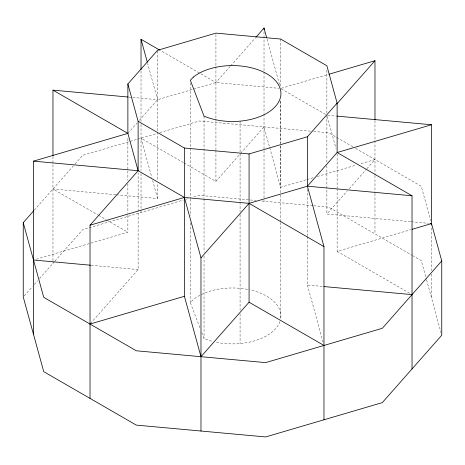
<?xml version="1.0" encoding="UTF-8"?>
<svg xmlns="http://www.w3.org/2000/svg" width="465" height="465" viewBox="0 0 465 465"><rect width="100%" height="100%" fill="white"/><g stroke="black" fill="none" stroke-linecap="round" stroke-linejoin="round"><path stroke-width="0.35" stroke-dasharray="2.33 1.74" d="M34.276 210.174L74.545 164.546M75.022 164.006L82.694 155.316L136.861 139.378M127.875 133.391L136.983 123.068M139.378 120.354L157.594 99.713L215.929 82.549L279.151 88.333M24.209 295.909L32.358 286.678M34.276 284.504L37.63 280.703M39.548 278.529L54.411 261.69M54.887 261.144L82.694 229.64L183.384 200.02M230.216 66.367L215.929 82.549L160.379 50.476M230.692 65.827L255.448 37.77M90.501 323.518L138.117 269.566L138.117 172.887M184.094 163.017L215.929 181.397L240.213 153.88M240.69 153.345L264.021 126.904L269.543 147.039M410.583 221.695L326.883 214.04L347.355 190.836M349.262 188.68L366.403 169.26M366.879 168.719L374.976 159.547L359.707 164.04M199.904 327.726L190.342 302.674L193.324 299.507A48.424 27.958 0 0 1 247.88 289.428M281.284 88.263L328.476 74.377M137.553 139.175L156.996 133.455M159.774 132.635L199.357 120.993L310.719 131.177M186.163 199.2L187.552 198.793M193.8 196.957L199.357 195.323L256.116 200.514M36.27 259.185L127.875 232.238L127.875 213.476M269.735 147.736L280.593 187.314L306.266 179.757M306.964 179.554L313.207 177.717M317.374 176.491L356.237 165.058M337.125 188.598L337.125 251.373L410.688 229.727M128.735 97.075L157.594 99.713L147.69 63.606M327.604 115.256L336.265 116.047M313.596 131.438L328.679 132.821L353.08 146.905M261.865 201.037L312.875 205.704M313.596 205.768L328.679 207.146L411.885 255.186M115.744 194.73L52.969 188.993L97.912 214.94M116.471 194.8L157.594 198.561L157.594 183.408M411.304 221.758L428.62 223.34M91.216 265.277L138.117 269.566M307.406 236.708L307.406 285.051L323.28 286.498M281.215 88.827L325.634 114.471M355.58 148.352L421.267 186.273L430.753 220.84M412.507 255.547L421.267 260.603L426.388 279.267M183.472 162.657L141.029 138.152L151.881 177.729M337.125 251.373L410.153 293.537M98.539 215.301L106.026 219.625M106.654 219.986L127.875 232.238M201.711 332.463L204.036 338.555A48.424 27.958 0 0 0 213.092 341.554M426.579 279.959L441.18 333.19M327.261 116.576L335.986 148.376M267.067 39.17L279.831 85.688M307.406 285.051L323.21 342.676M152.642 180.507L157.594 198.561M431.508 227.937L431.508 270.514M431.508 274.118L431.508 297.931M374.976 120.586L374.976 140.064M374.976 140.785L374.976 174.701M374.976 175.421L374.976 192.743M374.976 193.463L374.976 233.872M337.125 153.967L337.125 187.877M326.883 70.064L326.883 113.041M326.883 115.192L326.883 162.087M326.883 165.697L326.883 214.04M307.406 189.086L307.406 235.988M280.662 100.8L280.662 144.993M280.662 145.719L280.662 194.254M280.662 194.98L280.662 221.788M280.662 222.508L280.662 318.862A48.424 27.958 0 0 0 249.856 289.84M280.593 39.043L280.593 86.316M280.593 101.451L280.593 143.301M280.593 146.184L280.593 187.314M264.021 31.666L264.021 71.348M264.021 72.069L264.021 113.198M264.021 113.919L264.021 149.997M264.021 150.718L264.021 199.072M264.021 199.793L264.021 201.235M240.074 121.144L240.074 201.56M240.074 202.287L240.074 211.703M240.074 214.597L240.074 310.225M240.074 313.852L240.074 343.554M215.929 34.561L215.929 66.077M215.929 66.791L215.929 118.627M215.929 119.348L215.929 149.654M215.929 150.375L215.929 181.397M204.036 116.151L204.036 198.014M204.036 198.741L204.036 252.35M204.036 255.971L204.036 338.555M190.342 83.165L190.342 198.357M190.342 199.078L190.342 215.743M190.342 222.985L190.342 302.674M157.594 51.005L157.594 131.456M157.594 132.182L157.594 180.519M141.029 71.052L141.029 121.557M141.029 124.446L141.029 170.626M141.029 173.515L141.029 212.482M127.875 138.442L127.875 180.286M127.875 183.896L127.875 212.755M52.969 156.525L52.969 263.318M279.965 321.484A48.424 27.958 0 0 1 215.801 342.182"/><path stroke-width="0.7" d="M200.979 431.026L200.979 257.854L184.407 197.451L138.117 170.719L127.875 133.391L127.875 83.967L157.594 50.29L215.929 33.125L280.593 39.043L326.883 65.768L337.125 103.102L337.125 152.526L307.406 186.203L249.071 203.362L184.407 197.451L90.024 225.211L90.024 398.389M430.067 223.473L431.508 223.607L441.75 260.935L441.75 335.265L382.306 402.62L265.643 436.943L136.321 425.115L43.733 371.663L23.25 296.995L23.25 222.671L33.794 210.721M90.024 225.211L138.117 170.719L138.117 121.295L127.875 83.967M255.924 37.229L264.021 28.057L266.689 37.781M138.117 121.295L184.407 148.027L249.071 153.938L307.406 136.78L337.125 103.102M200.979 257.854L249.071 203.362L323.971 246.607L323.971 419.779M336.881 103.864L374.976 60.7L374.976 119.865M249.071 153.938L249.071 302.209L200.979 356.702L184.407 296.298L184.407 148.027M441.75 260.935L382.306 328.296L265.643 362.613L136.321 350.784L43.733 297.333L23.25 222.671M33.492 334.329L33.492 161.152L127.875 133.391L52.969 90.146L52.969 155.804M329.174 74.173L374.976 60.7M431.508 225.048L431.508 124.76L337.125 152.526L412.031 195.771L412.031 368.943M90.024 324.059L184.407 296.298M412.077 229.321L431.508 223.607M52.969 90.146L128.015 97.005M336.986 116.116L431.508 124.76M33.492 161.152L138.117 170.719M307.406 136.78L307.406 186.203L412.031 195.771M33.492 259.999L90.495 265.213M324 286.568L412.031 294.618M141.029 69.611L141.029 39.304L159.751 50.115M249.071 302.209L323.971 345.454M307.406 186.203L323.971 246.607M141.029 39.304L147.312 62.217M264.021 28.057L264.021 29.504M193.324 77.097L190.342 80.271L204.036 116.151A48.424 27.958 0 0 0 271.676 109.967A48.424 27.958 0 0 0 260.964 70.913A48.424 27.958 0 0 0 193.324 77.097"/></g></svg>
